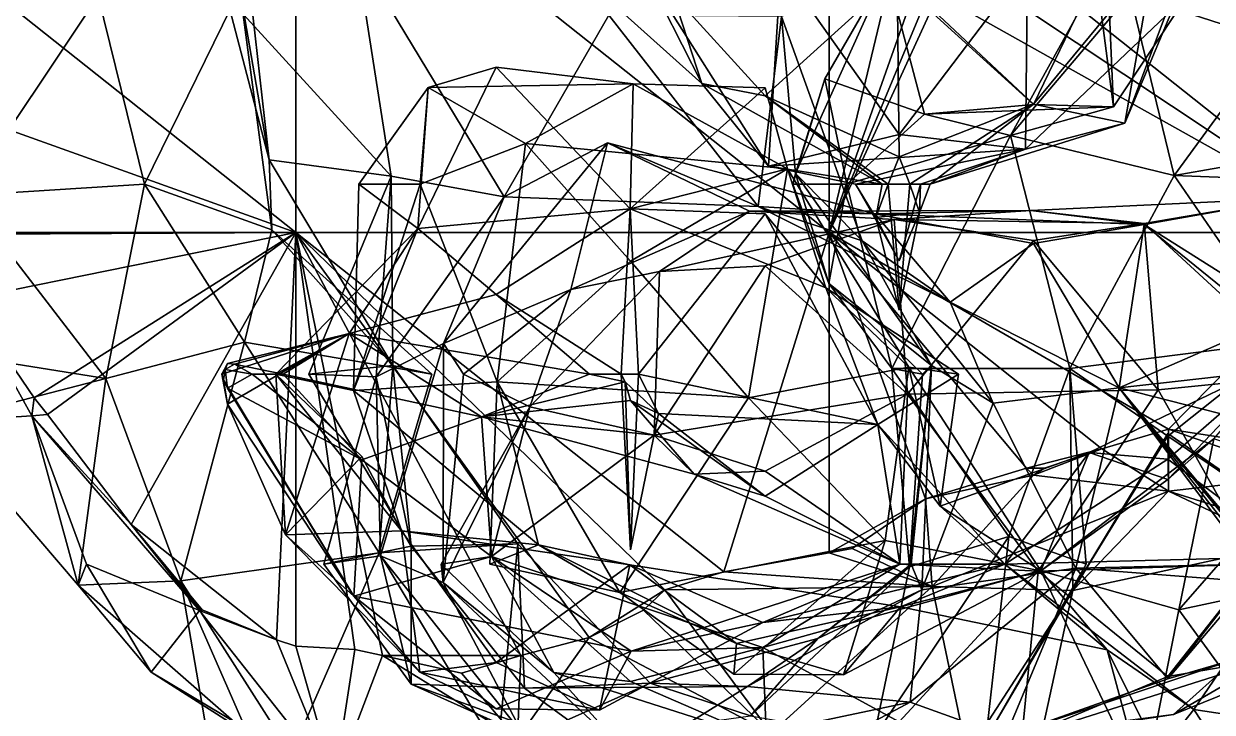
# Model space of a CAD drawing. Extents: x 290083 to 295691, y 4553739 to 4561622.
# Drawn here: x 293794.5 to 293905.9, y 4558590.1 to 4558654.7 of the extents above; entities that cross this region are included whole.
import ezdxf

# ---------------------------------------------------------------- set-up
doc = ezdxf.new("R2010")
doc.units = 0
doc.layers.add('Au_ppm_Pref_-_0_3', color=7, linetype='CONTINUOUS')

msp = doc.modelspace()

# ---------------------------------------------------------------- linework, layer by layer
at = {"layer": 'Au_ppm_Pref_-_0_3'}
for points in [[(293820, 4558635.12, 1945.14), (293778.77, 4558667.84, 1941.32), (293820, 4558674.8, 1933.78)], [(293820, 4558674.8, 1933.78), (293870, 4558674.8, 1938.18), (293870, 4558635.12, 1948.73)], [(293870, 4558635.12, 1948.73), (293820, 4558635.12, 1945.14), (293820, 4558674.8, 1933.78)], [(293920, 4558635.12, 1951.56), (293879.77, 4558661.88, 1942.17), (293870, 4558674.8, 1938.18)], [(293875.67, 4558658.7, 1942.78), (293870, 4558635.12, 1948.73), (293870, 4558674.8, 1938.18)], [(293905.41, 4558666.8, 1943.56), (293920, 4558635.12, 1951.56), (293870, 4558674.8, 1938.18)], [(293900.41, 4558674.6, 1936.34), (293898.22, 4558657.47, 1934.89), (293911.61, 4558653.1, 1938.98)], [(293900.41, 4558674.6, 1936.34), (293911.61, 4558653.1, 1938.98), (293908.17, 4558666.5, 1942.16)], [(293778.77, 4558667.84, 1941.32), (293820, 4558635.12, 1945.14), (293780.42, 4558649.28, 1942.17)], [(293911.27, 4558663.32, 1944.89), (293920, 4558635.12, 1951.56), (293905.41, 4558666.8, 1943.56)], [(293801.46, 4558657.3, 1930.9), (293780.91, 4558661.34, 1929.07), (293788.96, 4558638.57, 1929.8)], [(293828.92, 4558640.39, 1913.01), (293825.66, 4558661.4, 1907.58), (293813.47, 4558657.37, 1912.45)], [(293828.92, 4558640.39, 1913.01), (293839.53, 4558638.45, 1906.4), (293825.66, 4558661.4, 1907.58)], [(293849.33, 4558655.5, 1908.15), (293825.66, 4558661.4, 1907.58), (293839.53, 4558638.45, 1906.4)], [(293875.4, 4558659.61, 1919.24), (293889.18, 4558647.12, 1920.89), (293896.06, 4558661.33, 1919.81)], [(293920, 4558635.12, 1951.56), (293880.22, 4558657.43, 1943.38), (293879.77, 4558661.88, 1942.17)], [(293896.66, 4558646.89, 1924.34), (293896.06, 4558661.33, 1919.81), (293889.18, 4558647.12, 1920.89)], [(293895.11, 4558658.88, 1929.37), (293906.45, 4558661.66, 1924.34), (293896.66, 4558646.89, 1924.34)], [(293896.66, 4558646.89, 1924.34), (293906.45, 4558661.66, 1924.34), (293896.06, 4558661.33, 1919.81)], [(293888.61, 4558660.19, 1865.42), (293865.46, 4558659.99, 1866.48), (293876.58, 4558644.31, 1866.5)], [(293889.18, 4558647.15, 1880.27), (293876.38, 4558659.15, 1881.05), (293900.43, 4558660.78, 1881.02)], [(293888.61, 4558660.19, 1865.42), (293876.58, 4558644.31, 1866.5), (293888.42, 4558642.92, 1871.61)], [(293888.42, 4558642.92, 1871.61), (293902.21, 4558656.01, 1870.91), (293888.61, 4558660.19, 1865.42)], [(293889.18, 4558647.15, 1880.27), (293900.43, 4558660.78, 1881.02), (293897.75, 4558645.36, 1876.83)], [(293902.28, 4558657.47, 1876.83), (293897.75, 4558645.36, 1876.83), (293900.43, 4558660.78, 1881.02)], [(293848.76, 4558657.47, 1876.83), (293858.06, 4558649.09, 1876.83), (293852.52, 4558659.98, 1871.85)], [(293852.52, 4558659.98, 1871.85), (293864.31, 4558641.34, 1871.3), (293865.46, 4558659.99, 1866.48)], [(293852.52, 4558659.98, 1871.85), (293858.06, 4558649.09, 1876.83), (293864.31, 4558641.34, 1871.3)], [(293863.99, 4558647.91, 1880.01), (293855.35, 4558657.47, 1880.9), (293876.38, 4558659.15, 1881.05)], [(293863.99, 4558647.91, 1880.01), (293876.38, 4558659.15, 1881.05), (293876.58, 4558642.19, 1877.67)], [(293864.31, 4558641.34, 1871.3), (293876.58, 4558644.31, 1866.5), (293865.46, 4558659.99, 1866.48)], [(293875.4, 4558659.61, 1919.24), (293865.53, 4558655.38, 1911.8), (293866.84, 4558640.65, 1918.35)], [(293875.4, 4558659.61, 1919.24), (293866.84, 4558640.65, 1918.35), (293869.6, 4558649.53, 1924.34)], [(293875.4, 4558659.61, 1919.24), (293869.6, 4558649.53, 1924.34), (293878.94, 4558646.2, 1925.42)], [(293875.4, 4558659.61, 1919.24), (293878.94, 4558646.2, 1925.42), (293889.18, 4558647.12, 1920.89)], [(293889.18, 4558647.15, 1880.27), (293876.58, 4558642.19, 1877.67), (293876.38, 4558659.15, 1881.05)], [(293805.81, 4558639.65, 1926.62), (293814.74, 4558657.91, 1924.2), (293801.46, 4558657.3, 1930.9)], [(293805.81, 4558639.65, 1926.62), (293817.74, 4558635.36, 1924.34), (293814.74, 4558657.91, 1924.2)], [(293817.74, 4558635.36, 1924.34), (293817.48, 4558641.92, 1919.08), (293814.74, 4558657.91, 1924.2)], [(293814.74, 4558657.91, 1924.2), (293817.48, 4558641.92, 1919.08), (293815.75, 4558657.47, 1918.4)], [(293877.89, 4558657.44, 1943.24), (293870, 4558635.12, 1948.73), (293875.67, 4558658.7, 1942.78)], [(293887.02, 4558644.21, 1930.98), (293898.22, 4558657.47, 1934.89), (293895.11, 4558658.88, 1929.37)], [(293887.02, 4558644.21, 1930.98), (293895.11, 4558658.88, 1929.37), (293896.66, 4558646.89, 1924.34)], [(293805.81, 4558639.65, 1926.62), (293801.46, 4558657.3, 1930.9), (293788.96, 4558638.57, 1929.8)], [(293815.75, 4558657.47, 1918.4), (293817.48, 4558641.92, 1919.08), (293813.47, 4558657.37, 1912.45)], [(293828.92, 4558640.39, 1913.01), (293813.47, 4558657.37, 1912.45), (293817.48, 4558641.92, 1919.08)], [(293848.76, 4558657.47, 1876.83), (293855.35, 4558657.47, 1880.9), (293858.06, 4558649.09, 1876.83)], [(293863.99, 4558647.91, 1880.01), (293858.06, 4558649.09, 1876.83), (293855.35, 4558657.47, 1880.9)], [(293879.11, 4558656.98, 1943.43), (293870, 4558635.12, 1948.73), (293877.89, 4558657.44, 1943.24)], [(293880.22, 4558657.43, 1943.38), (293870, 4558635.12, 1948.73), (293879.11, 4558656.98, 1943.43)], [(293920, 4558635.12, 1951.56), (293870, 4558635.12, 1948.73), (293880.22, 4558657.43, 1943.38)], [(293887.02, 4558644.21, 1930.98), (293902.35, 4558640.44, 1934.55), (293898.22, 4558657.47, 1934.89)], [(293902.28, 4558657.47, 1876.83), (293902.21, 4558656.01, 1870.91), (293897.75, 4558645.36, 1876.83)], [(293898.22, 4558657.47, 1934.89), (293902.35, 4558640.44, 1934.55), (293911.61, 4558653.1, 1938.98)], [(293888.42, 4558642.92, 1871.61), (293897.75, 4558645.36, 1876.83), (293902.21, 4558656.01, 1870.91)], [(293849.33, 4558655.5, 1908.15), (293839.53, 4558638.45, 1906.4), (293863.34, 4558637.54, 1906.4)], [(293863.34, 4558637.54, 1906.4), (293865.53, 4558655.38, 1911.8), (293849.33, 4558655.5, 1908.15)], [(293873.11, 4558634.32, 1911.5), (293865.53, 4558655.38, 1911.8), (293863.34, 4558637.54, 1906.4)], [(293866.84, 4558640.65, 1918.35), (293865.53, 4558655.38, 1911.8), (293873.11, 4558634.32, 1911.5)], [(293923.78, 4558644.19, 1936.22), (293911.61, 4558653.1, 1938.98), (293902.35, 4558640.44, 1934.55)], [(293831.42, 4558635.49, 1863.87), (293838.79, 4558650.61, 1862.66), (293851.35, 4558637.33, 1864.28)], [(293831.42, 4558635.49, 1863.87), (293832.39, 4558648.7, 1859.01), (293838.79, 4558650.61, 1862.66)], [(293832.39, 4558648.7, 1859.01), (293851.64, 4558649.06, 1859.01), (293838.79, 4558650.61, 1862.66)], [(293851.64, 4558649.06, 1859.01), (293851.35, 4558637.33, 1864.28), (293838.79, 4558650.61, 1862.66)], [(293785.21, 4558635.12, 1943.03), (293780.42, 4558649.28, 1942.17), (293820, 4558635.12, 1945.14)], [(293851.64, 4558649.06, 1859.01), (293832.39, 4558648.7, 1859.01), (293841.54, 4558643.44, 1856.45)], [(293841.54, 4558643.44, 1856.45), (293866.09, 4558641.08, 1858.56), (293851.64, 4558649.06, 1859.01)], [(293851.64, 4558649.06, 1859.01), (293863.99, 4558648.66, 1862.01), (293851.35, 4558637.33, 1864.28)], [(293851.64, 4558649.06, 1859.01), (293866.09, 4558641.08, 1858.56), (293863.99, 4558648.66, 1862.01)], [(293863.99, 4558647.91, 1880.01), (293874.97, 4558639.65, 1876.83), (293858.06, 4558649.09, 1876.83)], [(293864.31, 4558641.34, 1871.3), (293858.06, 4558649.09, 1876.83), (293874.97, 4558639.65, 1876.83)], [(293871.65, 4558639.65, 1929.2), (293869.6, 4558649.53, 1924.34), (293866.61, 4558639.65, 1924.34)], [(293869.6, 4558649.53, 1924.34), (293866.84, 4558640.65, 1918.35), (293866.61, 4558639.65, 1924.34)], [(293878.94, 4558646.2, 1925.42), (293869.6, 4558649.53, 1924.34), (293871.65, 4558639.65, 1929.2)], [(293831.42, 4558635.49, 1863.87), (293825.9, 4558639.65, 1859.01), (293832.39, 4558648.7, 1859.01)], [(293825.9, 4558639.65, 1859.01), (293831.64, 4558639.65, 1855.64), (293832.39, 4558648.7, 1859.01)], [(293831.64, 4558639.65, 1855.64), (293841.54, 4558643.44, 1856.45), (293832.39, 4558648.7, 1859.01)], [(293866.09, 4558641.08, 1858.56), (293851.35, 4558637.33, 1864.28), (293863.99, 4558648.66, 1862.01)], [(293863.99, 4558647.91, 1880.01), (293876.58, 4558642.19, 1877.67), (293875.55, 4558639.65, 1877.31)], [(293863.99, 4558647.91, 1880.01), (293875.55, 4558639.65, 1877.31), (293874.97, 4558639.65, 1876.83)], [(293889.18, 4558647.15, 1880.27), (293877.56, 4558639.65, 1877.29), (293876.58, 4558642.19, 1877.67)], [(293889.18, 4558647.15, 1880.27), (293879.48, 4558639.65, 1876.83), (293877.56, 4558639.65, 1877.29)], [(293878.94, 4558646.2, 1925.42), (293896.66, 4558646.89, 1924.34), (293889.18, 4558647.12, 1920.89)], [(293887.02, 4558644.21, 1930.98), (293896.66, 4558646.89, 1924.34), (293878.94, 4558646.2, 1925.42)], [(293889.18, 4558647.15, 1880.27), (293897.75, 4558645.36, 1876.83), (293879.48, 4558639.65, 1876.83)], [(293887.02, 4558644.21, 1930.98), (293878.94, 4558646.2, 1925.42), (293871.65, 4558639.65, 1929.2)], [(293888.42, 4558642.92, 1871.61), (293879.48, 4558639.65, 1876.83), (293897.75, 4558645.36, 1876.83)], [(293831.64, 4558639.65, 1855.64), (293838.88, 4558621.09, 1852.99), (293841.54, 4558643.44, 1856.45)], [(293839.53, 4558638.45, 1906.4), (293833.84, 4558624.68, 1899.42), (293849.23, 4558643.5, 1900.4)], [(293833.84, 4558624.68, 1899.42), (293845.78, 4558629.76, 1894.64), (293849.23, 4558643.5, 1900.4)], [(293838.88, 4558621.09, 1852.99), (293851.39, 4558632.42, 1855.48), (293841.54, 4558643.44, 1856.45)], [(293849.23, 4558643.5, 1900.4), (293863.34, 4558637.54, 1906.4), (293839.53, 4558638.45, 1906.4)], [(293866.09, 4558641.08, 1858.56), (293841.54, 4558643.44, 1856.45), (293851.39, 4558632.42, 1855.48)], [(293862.54, 4558637.12, 1894.98), (293849.23, 4558643.5, 1900.4), (293845.78, 4558629.76, 1894.64)], [(293862.54, 4558637.12, 1894.98), (293874.3, 4558636.86, 1900.92), (293849.23, 4558643.5, 1900.4)], [(293849.23, 4558643.5, 1900.4), (293874.3, 4558636.86, 1900.92), (293863.34, 4558637.54, 1906.4)], [(293864.31, 4558641.34, 1871.3), (293888.42, 4558642.92, 1871.61), (293876.58, 4558644.31, 1866.5)], [(293887.02, 4558644.21, 1930.98), (293871.65, 4558639.65, 1929.2), (293875.87, 4558622.35, 1930.49)], [(293892.58, 4558622.34, 1934.45), (293887.02, 4558644.21, 1930.98), (293875.87, 4558622.35, 1930.49)], [(293892.58, 4558622.34, 1934.45), (293902.35, 4558640.44, 1934.55), (293887.02, 4558644.21, 1930.98)], [(293923.78, 4558644.19, 1936.22), (293902.35, 4558640.44, 1934.55), (293923.78, 4558639.65, 1934.71)], [(293888.42, 4558642.92, 1871.61), (293864.31, 4558641.34, 1871.3), (293872.48, 4558639.65, 1874.89)], [(293888.42, 4558642.92, 1871.61), (293872.48, 4558639.65, 1874.89), (293878.58, 4558639.65, 1875.88)], [(293888.42, 4558642.92, 1871.61), (293878.58, 4558639.65, 1875.88), (293879.48, 4558639.65, 1876.83)], [(293828.92, 4558640.39, 1913.01), (293817.48, 4558641.92, 1919.08), (293829.1, 4558622.62, 1918.79)], [(293817.74, 4558635.36, 1924.34), (293829.1, 4558622.62, 1918.79), (293817.48, 4558641.92, 1919.08)], [(293864.31, 4558641.34, 1871.3), (293874.97, 4558639.65, 1876.83), (293872.48, 4558639.65, 1874.89)], [(293877.56, 4558639.65, 1877.29), (293875.55, 4558639.65, 1877.31), (293876.58, 4558642.19, 1877.67)], [(293828.92, 4558640.39, 1913.01), (293829.1, 4558622.62, 1918.79), (293821.21, 4558621.83, 1912.46)], [(293828.92, 4558640.39, 1913.01), (293821.21, 4558621.83, 1912.46), (293827.52, 4558621.57, 1906.46)], [(293828.92, 4558640.39, 1913.01), (293827.52, 4558621.57, 1906.46), (293839.53, 4558638.45, 1906.4)], [(293851.35, 4558637.33, 1864.28), (293866.09, 4558641.08, 1858.56), (293869.7, 4558629.92, 1864.95)], [(293862.44, 4558619.61, 1853.97), (293866.09, 4558641.08, 1858.56), (293851.39, 4558632.42, 1855.48)], [(293866.09, 4558641.08, 1858.56), (293862.44, 4558619.61, 1853.97), (293877.49, 4558622.46, 1858.9)], [(293866.09, 4558641.08, 1858.56), (293877.49, 4558622.46, 1858.9), (293869.7, 4558629.92, 1864.95)], [(293869.98, 4558630.31, 1924.34), (293866.61, 4558639.65, 1924.34), (293866.84, 4558640.65, 1918.35)], [(293869.98, 4558630.31, 1924.34), (293866.84, 4558640.65, 1918.35), (293879.59, 4558622.63, 1918.29)], [(293866.84, 4558640.65, 1918.35), (293873.11, 4558634.32, 1911.5), (293879.59, 4558622.63, 1918.29)], [(293913.03, 4558624.93, 1937.13), (293902.35, 4558640.44, 1934.55), (293892.58, 4558622.34, 1934.45)], [(293913.03, 4558624.93, 1937.13), (293923.78, 4558639.65, 1934.71), (293902.35, 4558640.44, 1934.55)], [(293805.81, 4558639.65, 1926.62), (293788.96, 4558638.57, 1929.8), (293802.18, 4558621.42, 1930.89)], [(293805.81, 4558639.65, 1926.62), (293802.18, 4558621.42, 1930.89), (293815.17, 4558624.81, 1926.08)], [(293805.81, 4558639.65, 1926.62), (293815.17, 4558624.81, 1926.08), (293817.74, 4558635.36, 1924.34)], [(293831.42, 4558635.49, 1863.87), (293825.39, 4558620.27, 1858.86), (293825.9, 4558639.65, 1859.01)], [(293825.39, 4558620.27, 1858.86), (293838.88, 4558621.09, 1852.99), (293831.64, 4558639.65, 1855.64)], [(293825.9, 4558639.65, 1859.01), (293825.39, 4558620.27, 1858.86), (293831.64, 4558639.65, 1855.64)], [(293869.98, 4558630.31, 1924.34), (293871.65, 4558639.65, 1929.2), (293866.61, 4558639.65, 1924.34)], [(293871.65, 4558639.65, 1929.2), (293869.98, 4558630.31, 1924.34), (293875.87, 4558622.35, 1930.49)], [(293874.37, 4558636.51, 1876.83), (293876.58, 4558632.45, 1874.43), (293872.48, 4558639.65, 1874.89)], [(293874.37, 4558636.51, 1876.83), (293872.48, 4558639.65, 1874.89), (293874.97, 4558639.65, 1876.83)], [(293872.48, 4558639.65, 1874.89), (293876.58, 4558632.45, 1874.43), (293878.58, 4558639.65, 1875.88)], [(293876.58, 4558627.82, 1880.77), (293874.37, 4558636.51, 1876.83), (293875.55, 4558639.65, 1877.31)], [(293875.55, 4558639.65, 1877.31), (293874.37, 4558636.51, 1876.83), (293874.97, 4558639.65, 1876.83)], [(293876.58, 4558627.82, 1880.77), (293875.55, 4558639.65, 1877.31), (293877.56, 4558639.65, 1877.29)], [(293878.47, 4558636.99, 1876.83), (293876.58, 4558627.82, 1880.77), (293877.56, 4558639.65, 1877.29)], [(293878.47, 4558636.99, 1876.83), (293878.58, 4558639.65, 1875.88), (293876.58, 4558632.45, 1874.43)], [(293878.47, 4558636.99, 1876.83), (293877.56, 4558639.65, 1877.29), (293879.48, 4558639.65, 1876.83)], [(293878.47, 4558636.99, 1876.83), (293879.48, 4558639.65, 1876.83), (293878.58, 4558639.65, 1875.88)], [(293802.18, 4558621.42, 1930.89), (293788.96, 4558638.57, 1929.8), (293778.28, 4558625.23, 1932.59)], [(293839.53, 4558638.45, 1906.4), (293827.52, 4558621.57, 1906.46), (293833.84, 4558624.68, 1899.42)], [(293899.56, 4558635.86, 1900.37), (293888.91, 4558637.16, 1894.59), (293913.46, 4558638.34, 1894.64)], [(293913.46, 4558638.34, 1894.64), (293888.91, 4558637.16, 1894.59), (293899.55, 4558635.96, 1888.88)], [(293913.46, 4558638.34, 1894.64), (293899.55, 4558635.96, 1888.88), (293914.97, 4558621.75, 1888.38)], [(293899.56, 4558635.86, 1900.37), (293913.46, 4558638.34, 1894.64), (293914.38, 4558626.52, 1899.02)], [(293831.42, 4558635.49, 1863.87), (293851.35, 4558637.33, 1864.28), (293838.79, 4558629.28, 1867.43)], [(293851.35, 4558637.33, 1864.28), (293850.51, 4558621.83, 1870.48), (293838.79, 4558629.28, 1867.43)], [(293862.54, 4558637.12, 1894.98), (293845.78, 4558629.76, 1894.64), (293854.09, 4558631.45, 1890.16)], [(293852.11, 4558621.83, 1870.55), (293850.51, 4558621.83, 1870.48), (293851.35, 4558637.33, 1864.28)], [(293863.99, 4558636.87, 1869.96), (293852.11, 4558621.83, 1870.55), (293851.35, 4558637.33, 1864.28)], [(293863.99, 4558636.87, 1869.96), (293851.35, 4558637.33, 1864.28), (293869.7, 4558629.92, 1864.95)], [(293863.99, 4558636.87, 1869.96), (293874.58, 4558617.1, 1869.8), (293852.11, 4558621.83, 1870.55)], [(293862.54, 4558637.12, 1894.98), (293854.09, 4558631.45, 1890.16), (293876.11, 4558636.31, 1888.89)], [(293862.54, 4558637.12, 1894.98), (293888.91, 4558637.16, 1894.59), (293874.3, 4558636.86, 1900.92)], [(293862.54, 4558637.12, 1894.98), (293876.11, 4558636.31, 1888.89), (293888.91, 4558637.16, 1894.59)], [(293873.11, 4558634.32, 1911.5), (293863.34, 4558637.54, 1906.4), (293881.35, 4558628.57, 1906.52)], [(293863.34, 4558637.54, 1906.4), (293874.3, 4558636.86, 1900.92), (293881.35, 4558628.57, 1906.52)], [(293863.99, 4558636.87, 1869.96), (293869.7, 4558629.92, 1864.95), (293874.58, 4558617.1, 1869.8)], [(293899.56, 4558635.86, 1900.37), (293874.3, 4558636.86, 1900.92), (293888.91, 4558637.16, 1894.59)], [(293889.18, 4558634.06, 1904.66), (293881.35, 4558628.57, 1906.52), (293874.3, 4558636.86, 1900.92)], [(293889.18, 4558634.06, 1904.66), (293874.3, 4558636.86, 1900.92), (293899.56, 4558635.86, 1900.37)], [(293878.47, 4558636.99, 1876.83), (293874.37, 4558636.51, 1876.83), (293876.58, 4558627.82, 1880.77)], [(293878.47, 4558636.99, 1876.83), (293876.58, 4558632.45, 1874.43), (293874.37, 4558636.51, 1876.83)], [(293888.91, 4558637.16, 1894.59), (293876.11, 4558636.31, 1888.89), (293899.55, 4558635.96, 1888.88)], [(293876.11, 4558636.31, 1888.89), (293854.09, 4558631.45, 1890.16), (293863.99, 4558631.98, 1885.32)], [(293877.34, 4558619.94, 1882.84), (293876.11, 4558636.31, 1888.89), (293863.99, 4558631.98, 1885.32)], [(293899.55, 4558635.96, 1888.88), (293876.11, 4558636.31, 1888.89), (293889.18, 4558634.37, 1884.53)], [(293876.11, 4558636.31, 1888.89), (293877.34, 4558619.94, 1882.84), (293889.18, 4558634.37, 1884.53)], [(293900.85, 4558620.34, 1883.7), (293899.55, 4558635.96, 1888.88), (293889.18, 4558634.37, 1884.53)], [(293897.2, 4558620.55, 1905.73), (293889.18, 4558634.06, 1904.66), (293899.56, 4558635.86, 1900.37)], [(293897.2, 4558620.55, 1905.73), (293899.56, 4558635.86, 1900.37), (293911.03, 4558626.58, 1900.58)], [(293900.85, 4558620.34, 1883.7), (293914.97, 4558621.75, 1888.38), (293899.55, 4558635.96, 1888.88)], [(293899.56, 4558635.86, 1900.37), (293914.38, 4558626.52, 1899.02), (293911.03, 4558626.58, 1900.58)], [(293820, 4558635.12, 1945.14), (293785.38, 4558634.92, 1943.04), (293785.21, 4558635.12, 1943.03)], [(293785.38, 4558634.92, 1943.04), (293820, 4558635.12, 1945.14), (293789.14, 4558628.84, 1943.3)], [(293789.14, 4558628.84, 1943.3), (293820, 4558635.12, 1945.14), (293795.45, 4558619.6, 1943.73)], [(293820, 4558635.12, 1945.14), (293796.71, 4558618.04, 1943.81), (293795.45, 4558619.6, 1943.73)], [(293820, 4558635.12, 1945.14), (293804.53, 4558607.71, 1944.34), (293796.71, 4558618.04, 1943.81)], [(293804.53, 4558607.71, 1944.34), (293820, 4558635.12, 1945.14), (293818.17, 4558596.89, 1945.21)], [(293817.74, 4558635.36, 1924.34), (293815.17, 4558624.81, 1926.08), (293832.75, 4558621.83, 1924.34)], [(293829.1, 4558622.62, 1918.79), (293817.74, 4558635.36, 1924.34), (293832.75, 4558621.83, 1924.34)], [(293831.42, 4558635.49, 1863.87), (293825, 4558625.64, 1870.81), (293818.1, 4558621.83, 1864.82)], [(293825.39, 4558620.27, 1858.86), (293831.42, 4558635.49, 1863.87), (293818.1, 4558621.83, 1864.82)], [(293820, 4558596.3, 1945.33), (293818.17, 4558596.89, 1945.21), (293820, 4558635.12, 1945.14)], [(293847.51, 4558597.13, 1948.42), (293841.09, 4558595.43, 1947.71), (293820, 4558635.12, 1945.14)], [(293820, 4558635.12, 1945.14), (293825.51, 4558595.98, 1945.95), (293820, 4558596.3, 1945.33)], [(293820, 4558635.12, 1945.14), (293828.13, 4558595.43, 1946.25), (293825.51, 4558595.98, 1945.95)], [(293828.13, 4558595.43, 1946.25), (293820, 4558635.12, 1945.14), (293841.09, 4558595.43, 1947.71)], [(293854.59, 4558601.6, 1949.19), (293847.51, 4558597.13, 1948.42), (293820, 4558635.12, 1945.14)], [(293860.12, 4558603.27, 1949.81), (293854.59, 4558601.6, 1949.19), (293820, 4558635.12, 1945.14)], [(293860.12, 4558603.27, 1949.81), (293820, 4558635.12, 1945.14), (293870, 4558635.12, 1948.73)], [(293838.79, 4558629.28, 1867.43), (293825, 4558625.64, 1870.81), (293831.42, 4558635.49, 1863.87)], [(293870, 4558605.06, 1950.42), (293860.12, 4558603.27, 1949.81), (293870, 4558635.12, 1948.73)], [(293888.52, 4558612.99, 1951.4), (293879.03, 4558610.12, 1950.83), (293870, 4558635.12, 1948.73)], [(293895.58, 4558614.82, 1951.85), (293888.52, 4558612.99, 1951.4), (293870, 4558635.12, 1948.73)], [(293879.03, 4558610.12, 1950.83), (293870, 4558605.06, 1950.42), (293870, 4558635.12, 1948.73)], [(293870, 4558635.12, 1948.73), (293901.82, 4558616.67, 1952.05), (293895.58, 4558614.82, 1951.85)], [(293920, 4558635.12, 1951.56), (293901.82, 4558616.67, 1952.05), (293870, 4558635.12, 1948.73)], [(293920, 4558635.12, 1951.56), (293909.51, 4558615.47, 1952.58), (293901.82, 4558616.67, 1952.05)], [(293885.4, 4558619.11, 1910.88), (293879.59, 4558622.63, 1918.29), (293873.11, 4558634.32, 1911.5)], [(293873.11, 4558634.32, 1911.5), (293881.35, 4558628.57, 1906.52), (293885.4, 4558619.11, 1910.88)], [(293900.85, 4558620.34, 1883.7), (293889.18, 4558634.37, 1884.53), (293877.34, 4558619.94, 1882.84)], [(293897.2, 4558620.55, 1905.73), (293881.35, 4558628.57, 1906.52), (293889.18, 4558634.06, 1904.66)], [(293851.39, 4558632.42, 1855.48), (293838.88, 4558621.09, 1852.99), (293862.44, 4558619.61, 1853.97)], [(293854.09, 4558631.45, 1890.16), (293841.93, 4558618.75, 1889.67), (293853.6, 4558616.09, 1882.81)], [(293845.78, 4558629.76, 1894.64), (293841.93, 4558618.75, 1889.67), (293854.09, 4558631.45, 1890.16)], [(293877.34, 4558619.94, 1882.84), (293863.99, 4558631.98, 1885.32), (293853.6, 4558616.09, 1882.81)], [(293854.09, 4558631.45, 1890.16), (293853.6, 4558616.09, 1882.81), (293863.99, 4558631.98, 1885.32)], [(293869.98, 4558630.31, 1924.34), (293878.75, 4558621.83, 1924.34), (293875.87, 4558622.35, 1930.49)], [(293878.75, 4558621.83, 1924.34), (293869.98, 4558630.31, 1924.34), (293879.59, 4558622.63, 1918.29)], [(293847.54, 4558621.83, 1870.89), (293825, 4558625.64, 1870.81), (293838.79, 4558629.28, 1867.43)], [(293845.78, 4558629.76, 1894.64), (293833.84, 4558624.68, 1899.42), (293835.72, 4558621.83, 1894.64)], [(293845.78, 4558629.76, 1894.64), (293835.72, 4558621.83, 1894.64), (293841.93, 4558618.75, 1889.67)], [(293847.54, 4558621.83, 1870.89), (293838.79, 4558629.28, 1867.43), (293850.51, 4558621.83, 1870.48)], [(293869.7, 4558629.92, 1864.95), (293882.14, 4558621.83, 1864.95), (293874.58, 4558617.1, 1869.8)], [(293869.7, 4558629.92, 1864.95), (293877.49, 4558622.46, 1858.9), (293882.14, 4558621.83, 1864.95)], [(293789.14, 4558628.84, 1943.3), (293795.22, 4558617.9, 1943.25), (293786.43, 4558617.35, 1936.37)], [(293795.22, 4558617.9, 1943.25), (293789.14, 4558628.84, 1943.3), (293795.45, 4558619.6, 1943.73)], [(293897.2, 4558620.55, 1905.73), (293885.4, 4558619.11, 1910.88), (293881.35, 4558628.57, 1906.52)], [(293825, 4558625.64, 1870.81), (293813.05, 4558621.83, 1876.57), (293813.59, 4558619.01, 1875.89)], [(293813.05, 4558621.83, 1876.57), (293825, 4558625.64, 1870.81), (293813.59, 4558622.81, 1876.5)], [(293825, 4558625.64, 1870.81), (293813.59, 4558619.01, 1875.89), (293819.03, 4558606.75, 1871.87)], [(293813.59, 4558622.81, 1876.5), (293825, 4558625.64, 1870.81), (293814.24, 4558622.76, 1876.83)], [(293825, 4558625.64, 1870.81), (293818.81, 4558621.83, 1876.83), (293814.24, 4558622.76, 1876.83)], [(293825, 4558625.64, 1870.81), (293819.03, 4558606.75, 1871.87), (293818.1, 4558621.83, 1864.82)], [(293825, 4558625.64, 1870.81), (293837.4, 4558617.83, 1876.07), (293818.81, 4558621.83, 1876.83)], [(293825, 4558625.64, 1870.81), (293847.54, 4558621.83, 1870.89), (293837.4, 4558617.83, 1876.07)], [(293897.2, 4558620.55, 1905.73), (293911.03, 4558626.58, 1900.58), (293908.54, 4558621.83, 1903.34)], [(293778.28, 4558625.23, 1932.59), (293786.43, 4558617.35, 1936.37), (293802.18, 4558621.42, 1930.89)], [(293802.18, 4558621.42, 1930.89), (293809.2, 4558602.42, 1928.75), (293815.17, 4558624.81, 1926.08)], [(293815.17, 4558624.81, 1926.08), (293809.2, 4558602.42, 1928.75), (293827.81, 4558605.05, 1924.97)], [(293832.75, 4558621.83, 1924.34), (293815.17, 4558624.81, 1926.08), (293827.81, 4558605.05, 1924.97)], [(293827.52, 4558621.57, 1906.46), (293827.93, 4558604.79, 1900.44), (293833.84, 4558624.68, 1899.42)], [(293833.82, 4558602.28, 1893.94), (293833.84, 4558624.68, 1899.42), (293827.93, 4558604.79, 1900.44)], [(293833.84, 4558624.68, 1899.42), (293833.82, 4558602.28, 1893.94), (293835.72, 4558621.83, 1894.64)], [(293913.03, 4558624.93, 1937.13), (293892.58, 4558622.34, 1934.45), (293901.78, 4558616, 1940.21)], [(293913.03, 4558624.93, 1937.13), (293901.78, 4558616, 1940.21), (293915.84, 4558606.45, 1942.63)], [(293813.05, 4558621.83, 1876.57), (293813.59, 4558622.81, 1876.5), (293813.37, 4558622.26, 1876.99)], [(293813.05, 4558621.83, 1876.57), (293813.37, 4558622.26, 1876.99), (293813.21, 4558621.3, 1876.83)], [(293813.21, 4558621.3, 1876.83), (293813.37, 4558622.26, 1876.99), (293813.59, 4558620.5, 1877.27)], [(293813.59, 4558622.81, 1876.5), (293814.24, 4558622.76, 1876.83), (293813.37, 4558622.26, 1876.99)], [(293814.24, 4558622.76, 1876.83), (293815.9, 4558621.83, 1877.92), (293813.37, 4558622.26, 1876.99)], [(293813.59, 4558620.5, 1877.27), (293813.37, 4558622.26, 1876.99), (293815.9, 4558621.83, 1877.92)], [(293814.24, 4558622.76, 1876.83), (293818.81, 4558621.83, 1876.83), (293815.9, 4558621.83, 1877.92)], [(293829.1, 4558622.62, 1918.79), (293830.82, 4558605.67, 1912.08), (293821.21, 4558621.83, 1912.46)], [(293832.75, 4558621.83, 1924.34), (293827.81, 4558605.05, 1924.97), (293829.1, 4558622.62, 1918.79)], [(293829.1, 4558622.62, 1918.79), (293827.81, 4558605.05, 1924.97), (293840.82, 4558605.91, 1918.47)], [(293829.1, 4558622.62, 1918.79), (293840.82, 4558605.91, 1918.47), (293830.82, 4558605.67, 1912.08)], [(293877.49, 4558622.46, 1858.9), (293862.44, 4558619.61, 1853.97), (293875.26, 4558606.21, 1854.81)], [(293875.26, 4558606.21, 1854.81), (293889.86, 4558603.37, 1858.7), (293877.49, 4558622.46, 1858.9)], [(293875.87, 4558622.35, 1930.49), (293878.75, 4558621.83, 1924.34), (293877.53, 4558603.74, 1924.66)], [(293875.87, 4558622.35, 1930.49), (293886.85, 4558606.6, 1931.48), (293892.58, 4558622.34, 1934.45)], [(293875.87, 4558622.35, 1930.49), (293877.53, 4558603.74, 1924.66), (293886.85, 4558606.6, 1931.48)], [(293889.86, 4558603.37, 1858.7), (293880.43, 4558609.45, 1864.95), (293877.49, 4558622.46, 1858.9)], [(293877.49, 4558622.46, 1858.9), (293880.43, 4558609.45, 1864.95), (293882.14, 4558621.83, 1864.95)], [(293878.75, 4558621.83, 1924.34), (293879.59, 4558622.63, 1918.29), (293877.53, 4558603.74, 1924.66)], [(293877.53, 4558603.74, 1924.66), (293879.59, 4558622.63, 1918.29), (293877.69, 4558604.01, 1918.4)], [(293879.59, 4558622.63, 1918.29), (293878.69, 4558601.6, 1912.7), (293877.69, 4558604.01, 1918.4)], [(293879.59, 4558622.63, 1918.29), (293885.4, 4558619.11, 1910.88), (293878.69, 4558601.6, 1912.7)], [(293894.11, 4558604.01, 1936.22), (293892.58, 4558622.34, 1934.45), (293886.85, 4558606.6, 1931.48)], [(293901.78, 4558616, 1940.21), (293892.58, 4558622.34, 1934.45), (293892.86, 4558601.54, 1942.05)], [(293892.58, 4558622.34, 1934.45), (293894.11, 4558604.01, 1936.22), (293892.86, 4558601.54, 1942.05)], [(293894.39, 4558614.46, 1864.95), (293912.56, 4558623.21, 1865.31), (293901.78, 4558613.84, 1868.22)], [(293901.78, 4558611.93, 1862.31), (293912.56, 4558623.21, 1865.31), (293894.39, 4558614.46, 1864.95)], [(293901.78, 4558613.84, 1868.22), (293912.56, 4558623.21, 1865.31), (293913.99, 4558604.7, 1869.87)], [(293912.56, 4558623.21, 1865.31), (293901.78, 4558611.93, 1862.31), (293906.08, 4558615.75, 1859.01)], [(293802.18, 4558621.42, 1930.89), (293786.43, 4558617.35, 1936.37), (293799.57, 4558602.04, 1935.71)], [(293802.18, 4558621.42, 1930.89), (293799.57, 4558602.04, 1935.71), (293809.2, 4558602.42, 1928.75)], [(293813.05, 4558621.83, 1876.57), (293813.21, 4558621.3, 1876.83), (293813.59, 4558619.01, 1875.89)], [(293813.21, 4558621.3, 1876.83), (293813.59, 4558620.5, 1877.27), (293825.44, 4558600.98, 1877.15)], [(293813.59, 4558619.01, 1875.89), (293813.21, 4558621.3, 1876.83), (293825.44, 4558600.98, 1877.15)], [(293813.59, 4558620.5, 1877.27), (293815.9, 4558621.83, 1877.92), (293826.19, 4558613.79, 1880.09)], [(293818.81, 4558621.83, 1876.83), (293826.19, 4558613.79, 1880.09), (293815.9, 4558621.83, 1877.92)], [(293819.03, 4558606.75, 1871.87), (293826.19, 4558614.09, 1868.31), (293818.1, 4558621.83, 1864.82)], [(293818.1, 4558621.83, 1864.82), (293826.19, 4558614.09, 1868.31), (293829.89, 4558607.13, 1865.65)], [(293818.1, 4558621.83, 1864.82), (293829.89, 4558607.13, 1865.65), (293825.39, 4558620.27, 1858.86)], [(293818.81, 4558621.83, 1876.83), (293837.4, 4558617.83, 1876.07), (293826.19, 4558613.79, 1880.09)], [(293821.21, 4558621.83, 1912.46), (293830.82, 4558605.67, 1912.08), (293827.52, 4558621.57, 1906.46)], [(293827.52, 4558621.57, 1906.46), (293830.82, 4558605.67, 1912.08), (293822.63, 4558604.01, 1906.52)], [(293827.52, 4558621.57, 1906.46), (293822.63, 4558604.01, 1906.52), (293827.93, 4558604.79, 1900.44)], [(293842.74, 4558605.8, 1858.78), (293838.88, 4558621.09, 1852.99), (293825.39, 4558620.27, 1858.86)], [(293841.93, 4558618.75, 1889.67), (293835.72, 4558621.83, 1894.64), (293833.82, 4558602.28, 1893.94)], [(293837.4, 4558617.83, 1876.07), (293847.54, 4558621.83, 1870.89), (293850.86, 4558621.09, 1870.89)], [(293837.4, 4558617.83, 1876.07), (293850.86, 4558621.09, 1870.89), (293851.39, 4558619.35, 1871.71)], [(293842.74, 4558605.8, 1858.78), (293838.19, 4558604.01, 1853.07), (293838.88, 4558621.09, 1852.99)], [(293850.39, 4558601.35, 1851.98), (293838.88, 4558621.09, 1852.99), (293838.19, 4558604.01, 1853.07)], [(293862.44, 4558619.61, 1853.97), (293838.88, 4558621.09, 1852.99), (293850.39, 4558601.35, 1851.98)], [(293847.54, 4558621.83, 1870.89), (293850.51, 4558621.83, 1870.48), (293850.86, 4558621.09, 1870.89)], [(293850.51, 4558621.83, 1870.48), (293851.39, 4558605.34, 1865.39), (293850.86, 4558621.09, 1870.89)], [(293850.51, 4558621.83, 1870.48), (293852.11, 4558621.83, 1870.55), (293851.39, 4558605.34, 1865.39)], [(293850.86, 4558621.09, 1870.89), (293854, 4558618.13, 1870.89), (293851.39, 4558619.35, 1871.71)], [(293850.86, 4558621.09, 1870.89), (293851.39, 4558605.34, 1865.39), (293854, 4558618.13, 1870.89)], [(293854, 4558618.13, 1870.89), (293851.39, 4558605.34, 1865.39), (293852.11, 4558621.83, 1870.55)], [(293854, 4558618.13, 1870.89), (293852.11, 4558621.83, 1870.55), (293874.58, 4558617.1, 1869.8)], [(293882.14, 4558621.83, 1864.95), (293880.43, 4558609.45, 1864.95), (293874.58, 4558617.1, 1869.8)], [(293897.2, 4558620.55, 1905.73), (293908.54, 4558621.83, 1903.34), (293914.38, 4558616.15, 1902.48)], [(293900.85, 4558620.34, 1883.7), (293910.09, 4558604.01, 1884.79), (293914.97, 4558621.75, 1888.38)], [(293813.59, 4558620.5, 1877.27), (293826.19, 4558613.79, 1880.09), (293825.44, 4558600.98, 1877.15)], [(293842.74, 4558605.8, 1858.78), (293825.39, 4558620.27, 1858.86), (293829.89, 4558607.13, 1865.65)], [(293889.6, 4558603.34, 1882.51), (293900.85, 4558620.34, 1883.7), (293877.34, 4558619.94, 1882.84)], [(293897.2, 4558620.55, 1905.73), (293893.13, 4558603.61, 1907.27), (293885.4, 4558619.11, 1910.88)], [(293900.85, 4558620.34, 1883.7), (293889.6, 4558603.34, 1882.51), (293910.09, 4558604.01, 1884.79)], [(293893.13, 4558603.61, 1907.27), (293897.2, 4558620.55, 1905.73), (293909.58, 4558604, 1904.61)], [(293910.19, 4558604.64, 1904.45), (293909.88, 4558604.35, 1904.55), (293897.2, 4558620.55, 1905.73)], [(293910.4, 4558604.75, 1904.4), (293910.19, 4558604.64, 1904.45), (293897.2, 4558620.55, 1905.73)], [(293897.2, 4558620.55, 1905.73), (293914.38, 4558616.15, 1902.48), (293910.4, 4558604.75, 1904.4)], [(293909.58, 4558604, 1904.61), (293897.2, 4558620.55, 1905.73), (293909.88, 4558604.35, 1904.55)], [(293795.22, 4558617.9, 1943.25), (293795.45, 4558619.6, 1943.73), (293796.71, 4558618.04, 1943.81)], [(293813.59, 4558619.01, 1875.89), (293825.44, 4558600.98, 1877.15), (293819.03, 4558606.75, 1871.87)], [(293857.35, 4558612.45, 1876.83), (293837.4, 4558617.83, 1876.07), (293851.39, 4558619.35, 1871.71)], [(293875.26, 4558606.21, 1854.81), (293862.44, 4558619.61, 1853.97), (293850.39, 4558601.35, 1851.98)], [(293863.99, 4558610.37, 1873), (293857.35, 4558612.45, 1876.83), (293851.39, 4558619.35, 1871.71)], [(293863.99, 4558610.37, 1873), (293851.39, 4558619.35, 1871.71), (293854, 4558618.13, 1870.89)], [(293877.34, 4558619.94, 1882.84), (293853.6, 4558616.09, 1882.81), (293863.99, 4558612.73, 1879.86)], [(293877.34, 4558619.94, 1882.84), (293863.99, 4558612.73, 1879.86), (293876.64, 4558604.01, 1877)], [(293877.34, 4558619.94, 1882.84), (293876.64, 4558604.01, 1877), (293889.6, 4558603.34, 1882.51)], [(293885.4, 4558619.11, 1910.88), (293893.13, 4558603.61, 1907.27), (293878.69, 4558601.6, 1912.7)], [(293786.43, 4558617.35, 1936.37), (293795.22, 4558617.9, 1943.25), (293799.57, 4558602.04, 1935.71)], [(293804.53, 4558607.71, 1944.34), (293795.22, 4558617.9, 1943.25), (293796.71, 4558618.04, 1943.81)], [(293810.95, 4558599.65, 1944.86), (293795.22, 4558617.9, 1943.25), (293804.53, 4558607.71, 1944.34)], [(293800.36, 4558604.01, 1942.16), (293795.22, 4558617.9, 1943.25), (293810.95, 4558599.65, 1944.86)], [(293795.22, 4558617.9, 1943.25), (293800.36, 4558604.01, 1942.16), (293799.57, 4558602.04, 1935.71)], [(293826.19, 4558613.79, 1880.09), (293837.4, 4558617.83, 1876.07), (293838.35, 4558604.7, 1882.77)], [(293841.93, 4558618.75, 1889.67), (293833.61, 4558604.01, 1890.05), (293838.35, 4558604.7, 1882.77)], [(293833.82, 4558602.28, 1893.94), (293833.61, 4558604.01, 1890.05), (293841.93, 4558618.75, 1889.67)], [(293853.6, 4558616.09, 1882.81), (293838.35, 4558604.7, 1882.77), (293837.4, 4558617.83, 1876.07)], [(293853.6, 4558616.09, 1882.81), (293837.4, 4558617.83, 1876.07), (293857.35, 4558612.45, 1876.83)], [(293853.6, 4558616.09, 1882.81), (293841.93, 4558618.75, 1889.67), (293838.35, 4558604.7, 1882.77)], [(293863.99, 4558610.37, 1873), (293854, 4558618.13, 1870.89), (293874.58, 4558617.1, 1869.8)], [(293876.64, 4558604.01, 1877), (293863.99, 4558610.37, 1873), (293874.58, 4558617.1, 1869.8)], [(293876.64, 4558604.01, 1877), (293874.58, 4558617.1, 1869.8), (293886.48, 4558604.01, 1870.09)], [(293880.43, 4558609.45, 1864.95), (293886.48, 4558604.01, 1870.09), (293874.58, 4558617.1, 1869.8)], [(293901.84, 4558610.85, 1948.1), (293895.58, 4558614.82, 1951.85), (293901.82, 4558616.67, 1952.05)], [(293909.51, 4558615.47, 1952.58), (293914.38, 4558612.29, 1951.28), (293901.82, 4558616.67, 1952.05)], [(293914.38, 4558612.29, 1951.28), (293901.84, 4558610.85, 1948.1), (293901.82, 4558616.67, 1952.05)], [(293857.35, 4558612.45, 1876.83), (293863.99, 4558612.73, 1879.86), (293853.6, 4558616.09, 1882.81)], [(293889.86, 4558603.37, 1858.7), (293906.08, 4558615.75, 1859.01), (293901.78, 4558611.93, 1862.31)], [(293906.08, 4558615.75, 1859.01), (293889.86, 4558603.37, 1858.7), (293902.81, 4558599.71, 1854.99)], [(293901.78, 4558616.26, 1944.02), (293892.86, 4558601.54, 1942.05), (293901.84, 4558610.85, 1948.1)], [(293901.78, 4558616.26, 1944.02), (293915.84, 4558606.45, 1942.63), (293892.86, 4558601.54, 1942.05)], [(293915.84, 4558606.45, 1942.63), (293901.78, 4558616, 1940.21), (293892.86, 4558601.54, 1942.05)], [(293915.84, 4558606.45, 1942.63), (293901.78, 4558616.26, 1944.02), (293901.84, 4558610.85, 1948.1)], [(293914.38, 4558612.94, 1856.03), (293906.08, 4558615.75, 1859.01), (293902.81, 4558599.71, 1854.99)], [(293889.86, 4558603.37, 1858.7), (293894.39, 4558614.46, 1864.95), (293880.43, 4558609.45, 1864.95)], [(293886.48, 4558604.01, 1870.09), (293880.43, 4558609.45, 1864.95), (293894.39, 4558614.46, 1864.95)], [(293901.78, 4558613.84, 1868.22), (293886.48, 4558604.01, 1870.09), (293894.39, 4558614.46, 1864.95)], [(293895.58, 4558614.82, 1951.85), (293890.21, 4558613.01, 1951.53), (293888.52, 4558612.99, 1951.4)], [(293890.21, 4558613.01, 1951.53), (293895.58, 4558614.82, 1951.85), (293889.18, 4558612.35, 1951.26)], [(293889.18, 4558612.35, 1951.26), (293895.58, 4558614.82, 1951.85), (293901.84, 4558610.85, 1948.1)], [(293894.39, 4558614.46, 1864.95), (293889.86, 4558603.37, 1858.7), (293901.78, 4558611.93, 1862.31)], [(293829.89, 4558607.13, 1865.65), (293826.19, 4558614.09, 1868.31), (293819.03, 4558606.75, 1871.87)], [(293825.44, 4558600.98, 1877.15), (293826.19, 4558613.79, 1880.09), (293838.35, 4558604.7, 1882.77)], [(293901.78, 4558613.84, 1868.22), (293913.99, 4558604.7, 1869.87), (293886.48, 4558604.01, 1870.09)], [(293876.64, 4558604.01, 1877), (293863.99, 4558612.73, 1879.86), (293857.35, 4558612.45, 1876.83)], [(293876.64, 4558604.01, 1877), (293857.35, 4558612.45, 1876.83), (293863.99, 4558610.37, 1873)], [(293879.03, 4558610.12, 1950.83), (293888.52, 4558612.99, 1951.4), (293889.18, 4558612.35, 1951.26)], [(293879.67, 4558601.89, 1949.02), (293879.03, 4558610.12, 1950.83), (293889.18, 4558612.35, 1951.26)], [(293901.84, 4558610.85, 1948.1), (293879.67, 4558601.89, 1949.02), (293889.18, 4558612.35, 1951.26)], [(293888.52, 4558612.99, 1951.4), (293890.21, 4558613.01, 1951.53), (293889.18, 4558612.35, 1951.26)], [(293914.38, 4558612.29, 1951.28), (293921.44, 4558601.58, 1949.68), (293901.84, 4558610.85, 1948.1)], [(293914.38, 4558612.94, 1856.03), (293902.81, 4558599.71, 1854.99), (293925.21, 4558604.5, 1852.4)], [(293879.03, 4558610.12, 1950.83), (293872.17, 4558605.48, 1950.56), (293870, 4558605.06, 1950.42)], [(293879.03, 4558610.12, 1950.83), (293879.67, 4558601.89, 1949.02), (293872.17, 4558605.48, 1950.56)], [(293892.86, 4558601.54, 1942.05), (293879.67, 4558601.89, 1949.02), (293901.84, 4558610.85, 1948.1)], [(293901.84, 4558610.85, 1948.1), (293921.44, 4558601.58, 1949.68), (293915.84, 4558606.45, 1942.63)], [(293811.19, 4558599.72, 1944.9), (293810.94, 4558599.81, 1944.89), (293804.53, 4558607.71, 1944.34)], [(293818.17, 4558596.89, 1945.21), (293811.19, 4558599.72, 1944.9), (293804.53, 4558607.71, 1944.34)], [(293810.95, 4558599.65, 1944.86), (293804.53, 4558607.71, 1944.34), (293810.94, 4558599.81, 1944.89)], [(293819.03, 4558606.75, 1871.87), (293831.61, 4558593.86, 1870.89), (293829.89, 4558607.13, 1865.65)], [(293819.03, 4558606.75, 1871.87), (293825.44, 4558600.98, 1877.15), (293831.61, 4558593.86, 1870.89)], [(293842.74, 4558605.8, 1858.78), (293829.89, 4558607.13, 1865.65), (293851.31, 4558603.93, 1864.94)], [(293829.89, 4558607.13, 1865.65), (293831.61, 4558593.86, 1870.89), (293838.79, 4558594.78, 1867.81)], [(293829.89, 4558607.13, 1865.65), (293838.79, 4558594.78, 1867.81), (293851.31, 4558603.93, 1864.94)], [(293884.7, 4558587.61, 1936.97), (293886.85, 4558606.6, 1931.48), (293874.19, 4558587.74, 1930.75)], [(293886.85, 4558606.6, 1931.48), (293877.53, 4558603.74, 1924.66), (293874.19, 4558587.74, 1930.75)], [(293884.7, 4558587.61, 1936.97), (293894.11, 4558604.01, 1936.22), (293886.85, 4558606.6, 1931.48)], [(293830.82, 4558605.67, 1912.08), (293830.82, 4558592.75, 1906.52), (293822.63, 4558604.01, 1906.52)], [(293840.82, 4558605.91, 1918.47), (293827.81, 4558605.05, 1924.97), (293838.94, 4558586.5, 1924.07)], [(293830.82, 4558605.67, 1912.08), (293840.82, 4558605.91, 1918.47), (293841.44, 4558592.38, 1911.65)], [(293830.82, 4558605.67, 1912.08), (293841.44, 4558592.38, 1911.65), (293830.82, 4558592.75, 1906.52)], [(293842.74, 4558605.8, 1858.78), (293850.39, 4558601.35, 1851.98), (293838.19, 4558604.01, 1853.07)], [(293853.23, 4558592.83, 1918.22), (293840.82, 4558605.91, 1918.47), (293838.94, 4558586.5, 1924.07)], [(293841.44, 4558592.38, 1911.65), (293840.82, 4558605.91, 1918.47), (293853.23, 4558592.83, 1918.22)], [(293842.74, 4558605.8, 1858.78), (293851.31, 4558603.93, 1864.94), (293861.33, 4558596.54, 1860.25)], [(293842.74, 4558605.8, 1858.78), (293861.33, 4558596.54, 1860.25), (293850.39, 4558601.35, 1851.98)], [(293861.07, 4558593.68, 1854.19), (293875.26, 4558606.21, 1854.81), (293850.39, 4558601.35, 1851.98)], [(293871.35, 4558593.6, 1859.01), (293875.26, 4558606.21, 1854.81), (293861.07, 4558593.68, 1854.19)], [(293872.17, 4558605.48, 1950.56), (293879.67, 4558601.89, 1949.02), (293870, 4558605.06, 1950.42)], [(293875.26, 4558606.21, 1854.81), (293871.35, 4558593.6, 1859.01), (293889.86, 4558603.37, 1858.7)], [(293827.81, 4558605.05, 1924.97), (293809.2, 4558602.42, 1928.75), (293819.54, 4558586.2, 1927.15)], [(293827.81, 4558605.05, 1924.97), (293819.54, 4558586.2, 1927.15), (293838.94, 4558586.5, 1924.07)], [(293822.63, 4558604.01, 1906.52), (293830.82, 4558592.75, 1906.52), (293827.93, 4558604.79, 1900.44)], [(293825.44, 4558600.98, 1877.15), (293838.35, 4558604.7, 1882.77), (293851.44, 4558595.84, 1876.75)], [(293833.82, 4558602.28, 1893.94), (293827.93, 4558604.79, 1900.44), (293841.3, 4558588.03, 1900.41)], [(293830.82, 4558592.75, 1906.52), (293841.3, 4558588.03, 1900.41), (293827.93, 4558604.79, 1900.44)], [(293833.61, 4558604.01, 1890.05), (293844.18, 4558593.82, 1888.71), (293838.35, 4558604.7, 1882.77)], [(293844.18, 4558593.82, 1888.71), (293851.39, 4558592.99, 1885.03), (293838.35, 4558604.7, 1882.77)], [(293851.39, 4558592.99, 1885.03), (293863.79, 4558596.17, 1881.78), (293838.35, 4558604.7, 1882.77)], [(293863.79, 4558596.17, 1881.78), (293851.44, 4558595.84, 1876.75), (293838.35, 4558604.7, 1882.77)], [(293870, 4558605.06, 1950.42), (293879.67, 4558601.89, 1949.02), (293860.12, 4558603.27, 1949.81)], [(293913.99, 4558604.7, 1869.87), (293904.21, 4558590.35, 1868.36), (293886.48, 4558604.01, 1870.09)], [(293913.07, 4558585.55, 1852.92), (293925.21, 4558604.5, 1852.4), (293902.81, 4558599.71, 1854.99)], [(293926.07, 4558587.04, 1869.87), (293904.21, 4558590.35, 1868.36), (293913.99, 4558604.7, 1869.87)], [(293806.41, 4558593.86, 1942.16), (293799.57, 4558602.04, 1935.71), (293800.36, 4558604.01, 1942.16)], [(293806.41, 4558593.86, 1942.16), (293800.36, 4558604.01, 1942.16), (293810.95, 4558599.65, 1944.86)], [(293833.82, 4558602.28, 1893.94), (293844.18, 4558593.82, 1888.71), (293833.61, 4558604.01, 1890.05)], [(293848.48, 4558590.31, 1870.89), (293851.31, 4558603.93, 1864.94), (293838.79, 4558594.78, 1867.81)], [(293863.8, 4558598.53, 1871.1), (293851.31, 4558603.93, 1864.94), (293848.48, 4558590.31, 1870.89)], [(293861.33, 4558596.54, 1860.25), (293851.31, 4558603.93, 1864.94), (293876.69, 4558600, 1864.87)], [(293851.31, 4558603.93, 1864.94), (293863.8, 4558598.53, 1871.1), (293876.69, 4558600, 1864.87)], [(293851.44, 4558595.84, 1876.75), (293863.79, 4558596.17, 1881.78), (293876.64, 4558604.01, 1877)], [(293876.64, 4558604.01, 1877), (293863.8, 4558598.53, 1871.1), (293851.44, 4558595.84, 1876.75)], [(293860.12, 4558603.27, 1949.81), (293879.67, 4558601.89, 1949.02), (293854.59, 4558601.6, 1949.19)], [(293862.63, 4558589.76, 1924.23), (293874.19, 4558587.74, 1930.75), (293877.53, 4558603.74, 1924.66)], [(293862.63, 4558589.76, 1924.23), (293877.53, 4558603.74, 1924.66), (293868.93, 4558597.02, 1918.4)], [(293863.79, 4558596.17, 1881.78), (293889.6, 4558603.34, 1882.51), (293876.64, 4558604.01, 1877)], [(293889.6, 4558603.34, 1882.51), (293863.79, 4558596.17, 1881.78), (293876.58, 4558589.22, 1883.77)], [(293876.64, 4558604.01, 1877), (293886.48, 4558604.01, 1870.09), (293863.8, 4558598.53, 1871.1)], [(293886.48, 4558604.01, 1870.09), (293876.69, 4558600, 1864.87), (293863.8, 4558598.53, 1871.1)], [(293868.93, 4558597.02, 1918.4), (293877.53, 4558603.74, 1924.66), (293877.69, 4558604.01, 1918.4)], [(293877.69, 4558604.01, 1918.4), (293878.69, 4558601.6, 1912.7), (293868.93, 4558597.02, 1918.4)], [(293871.35, 4558593.6, 1859.01), (293876.69, 4558600, 1864.87), (293889.86, 4558603.37, 1858.7)], [(293888.06, 4558587.75, 1889.38), (293889.6, 4558603.34, 1882.51), (293876.58, 4558589.22, 1883.77)], [(293896.09, 4558595.97, 1864.95), (293876.69, 4558600, 1864.87), (293886.48, 4558604.01, 1870.09)], [(293889.86, 4558603.37, 1858.7), (293876.69, 4558600, 1864.87), (293896.09, 4558595.97, 1864.95)], [(293886.55, 4558587.84, 1900.59), (293877.59, 4558591.04, 1906.3), (293893.13, 4558603.61, 1907.27)], [(293877.59, 4558591.04, 1906.3), (293878.69, 4558601.6, 1912.7), (293893.13, 4558603.61, 1907.27)], [(293884.7, 4558587.61, 1936.97), (293892.86, 4558601.54, 1942.05), (293894.11, 4558604.01, 1936.22)], [(293896.09, 4558595.97, 1864.95), (293886.48, 4558604.01, 1870.09), (293904.21, 4558590.35, 1868.36)], [(293886.55, 4558587.84, 1900.59), (293893.13, 4558603.61, 1907.27), (293901.78, 4558593.23, 1904.18)], [(293888.06, 4558587.75, 1889.38), (293901.78, 4558593.45, 1885.18), (293889.6, 4558603.34, 1882.51)], [(293910.09, 4558604.01, 1884.79), (293889.6, 4558603.34, 1882.51), (293901.78, 4558593.45, 1885.18)], [(293889.86, 4558603.37, 1858.7), (293896.09, 4558595.97, 1864.95), (293899.51, 4558583.16, 1858.85)], [(293902.81, 4558599.71, 1854.99), (293889.86, 4558603.37, 1858.7), (293899.51, 4558583.16, 1858.85)], [(293893.13, 4558603.61, 1907.27), (293909.58, 4558604, 1904.61), (293908.88, 4558602.39, 1904.47)], [(293893.13, 4558603.61, 1907.27), (293908.88, 4558602.39, 1904.47), (293901.78, 4558593.23, 1904.18)], [(293910.09, 4558604.01, 1884.79), (293901.78, 4558593.45, 1885.18), (293911.24, 4558595.07, 1890.18)], [(293815.5, 4558588.08, 1936.07), (293809.2, 4558602.42, 1928.75), (293799.57, 4558602.04, 1935.71)], [(293815.5, 4558588.08, 1936.07), (293811.99, 4558586.2, 1930.28), (293809.2, 4558602.42, 1928.75)], [(293819.54, 4558586.2, 1927.15), (293809.2, 4558602.42, 1928.75), (293811.99, 4558586.2, 1930.28)], [(293833.82, 4558602.28, 1893.94), (293841.3, 4558588.03, 1900.41), (293851.3, 4558585.96, 1894.53)], [(293844.18, 4558593.82, 1888.71), (293833.82, 4558602.28, 1893.94), (293851.3, 4558585.96, 1894.53)], [(293901.78, 4558593.23, 1904.18), (293908.88, 4558602.39, 1904.47), (293909.86, 4558602.8, 1903.99)], [(293901.78, 4558593.23, 1904.18), (293909.86, 4558602.8, 1903.99), (293908.09, 4558595.1, 1900.58)], [(293815.5, 4558588.08, 1936.07), (293799.57, 4558602.04, 1935.71), (293806.41, 4558593.86, 1942.16)], [(293854.59, 4558601.6, 1949.19), (293852.59, 4558599.68, 1948.98), (293847.51, 4558597.13, 1948.42)], [(293861.07, 4558593.68, 1854.19), (293850.39, 4558601.35, 1851.98), (293861.33, 4558596.54, 1860.25)], [(293854.59, 4558601.6, 1949.19), (293864.57, 4558588.15, 1947.48), (293852.59, 4558599.68, 1948.98)], [(293879.67, 4558601.89, 1949.02), (293864.57, 4558588.15, 1947.48), (293854.59, 4558601.6, 1949.19)], [(293862.35, 4558592.51, 1912.89), (293868.93, 4558597.02, 1918.4), (293878.69, 4558601.6, 1912.7)], [(293862.35, 4558592.51, 1912.89), (293878.69, 4558601.6, 1912.7), (293877.59, 4558591.04, 1906.3)], [(293879.67, 4558601.89, 1949.02), (293882.96, 4558586.2, 1945.16), (293864.57, 4558588.15, 1947.48)], [(293879.67, 4558601.89, 1949.02), (293892.86, 4558601.54, 1942.05), (293882.96, 4558586.2, 1945.16)], [(293882.96, 4558586.2, 1945.16), (293892.86, 4558601.54, 1942.05), (293889.5, 4558586.2, 1942.16)], [(293884.7, 4558587.61, 1936.97), (293889.5, 4558586.2, 1942.16), (293892.86, 4558601.54, 1942.05)], [(293838.79, 4558590.42, 1875.42), (293831.61, 4558593.86, 1870.89), (293825.44, 4558600.98, 1877.15)], [(293838.79, 4558590.42, 1875.42), (293825.44, 4558600.98, 1877.15), (293851.44, 4558595.84, 1876.75)], [(293871.35, 4558593.6, 1859.01), (293861.33, 4558596.54, 1860.25), (293876.69, 4558600, 1864.87)], [(293810.95, 4558599.65, 1944.86), (293823.6, 4558583.6, 1943.29), (293806.41, 4558593.86, 1942.16)], [(293810.95, 4558599.65, 1944.86), (293810.94, 4558599.81, 1944.89), (293811.19, 4558599.72, 1944.9)], [(293818.17, 4558596.89, 1945.21), (293810.95, 4558599.65, 1944.86), (293811.19, 4558599.72, 1944.9)], [(293823.6, 4558583.6, 1943.29), (293810.95, 4558599.65, 1944.86), (293818.17, 4558596.89, 1945.21)], [(293864.57, 4558588.15, 1947.48), (293847.51, 4558597.13, 1948.42), (293852.59, 4558599.68, 1948.98)], [(293902.81, 4558599.71, 1854.99), (293899.51, 4558583.16, 1858.85), (293913.07, 4558585.55, 1852.92)], [(293848.48, 4558590.31, 1870.89), (293851.44, 4558595.84, 1876.75), (293863.8, 4558598.53, 1871.1)], [(293823.6, 4558583.6, 1943.29), (293818.17, 4558596.89, 1945.21), (293820, 4558596.3, 1945.33)], [(293840.78, 4558587.6, 1946.69), (293841.09, 4558595.43, 1947.71), (293847.51, 4558597.13, 1948.42)], [(293847.51, 4558597.13, 1948.42), (293864.57, 4558588.15, 1947.48), (293840.78, 4558587.6, 1946.69)], [(293862.63, 4558589.76, 1924.23), (293868.93, 4558597.02, 1918.4), (293853.23, 4558592.83, 1918.22)], [(293853.23, 4558592.83, 1918.22), (293868.93, 4558597.02, 1918.4), (293862.35, 4558592.51, 1912.89)], [(293825.51, 4558595.98, 1945.95), (293823.6, 4558583.6, 1943.29), (293820, 4558596.3, 1945.33)], [(293828.13, 4558595.43, 1946.25), (293823.6, 4558583.6, 1943.29), (293825.51, 4558595.98, 1945.95)], [(293848.48, 4558590.31, 1870.89), (293838.79, 4558590.42, 1875.42), (293851.44, 4558595.84, 1876.75)], [(293863.79, 4558596.17, 1881.78), (293851.39, 4558592.99, 1885.03), (293864.13, 4558587.45, 1888.66)], [(293861.33, 4558596.54, 1860.25), (293871.35, 4558593.6, 1859.01), (293861.07, 4558593.68, 1854.19)], [(293876.58, 4558589.22, 1883.77), (293863.79, 4558596.17, 1881.78), (293864.13, 4558587.45, 1888.66)], [(293904.21, 4558590.35, 1868.36), (293900.91, 4558586.2, 1864.95), (293896.09, 4558595.97, 1864.95)], [(293900.91, 4558586.2, 1864.95), (293899.51, 4558583.16, 1858.85), (293896.09, 4558595.97, 1864.95)], [(293902.3, 4558589.9, 1894.59), (293908.09, 4558595.1, 1900.58), (293917.22, 4558595.94, 1896)], [(293902.3, 4558589.9, 1894.59), (293917.22, 4558595.94, 1896), (293911.24, 4558595.07, 1890.18)], [(293840.78, 4558587.6, 1946.69), (293823.6, 4558583.6, 1943.29), (293828.13, 4558595.43, 1946.25)], [(293828.13, 4558595.43, 1946.25), (293841.09, 4558595.43, 1947.71), (293835.51, 4558593.78, 1947.06)], [(293840.78, 4558587.6, 1946.69), (293828.13, 4558595.43, 1946.25), (293835.51, 4558593.78, 1947.06)], [(293848.48, 4558590.31, 1870.89), (293838.79, 4558594.78, 1867.81), (293831.61, 4558593.86, 1870.89)], [(293841.09, 4558595.43, 1947.71), (293840.78, 4558587.6, 1946.69), (293835.51, 4558593.78, 1947.06)], [(293886.55, 4558587.84, 1900.59), (293901.78, 4558593.23, 1904.18), (293908.09, 4558595.1, 1900.58)], [(293886.55, 4558587.84, 1900.59), (293908.09, 4558595.1, 1900.58), (293902.3, 4558589.9, 1894.59)], [(293888.06, 4558587.75, 1889.38), (293902.3, 4558589.9, 1894.59), (293911.24, 4558595.07, 1890.18)], [(293888.06, 4558587.75, 1889.38), (293911.24, 4558595.07, 1890.18), (293901.78, 4558593.45, 1885.18)], [(293815.5, 4558588.08, 1936.07), (293806.41, 4558593.86, 1942.16), (293823.6, 4558583.6, 1943.29)], [(293848.48, 4558590.31, 1870.89), (293831.61, 4558593.86, 1870.89), (293838.79, 4558590.42, 1875.42)], [(293864.13, 4558587.45, 1888.66), (293844.18, 4558593.82, 1888.71), (293851.3, 4558585.96, 1894.53)], [(293844.18, 4558593.82, 1888.71), (293864.13, 4558587.45, 1888.66), (293851.39, 4558592.99, 1885.03)], [(293830.82, 4558592.75, 1906.52), (293841.44, 4558592.38, 1911.65), (293850.94, 4558585.42, 1906.52)], [(293841.3, 4558588.03, 1900.41), (293830.82, 4558592.75, 1906.52), (293850.94, 4558585.42, 1906.52)], [(293862.63, 4558589.76, 1924.23), (293853.23, 4558592.83, 1918.22), (293838.94, 4558586.5, 1924.07)], [(293862.35, 4558592.51, 1912.89), (293841.44, 4558592.38, 1911.65), (293853.23, 4558592.83, 1918.22)], [(293841.44, 4558592.38, 1911.65), (293862.35, 4558592.51, 1912.89), (293850.94, 4558585.42, 1906.52)], [(293862.35, 4558592.51, 1912.89), (293877.59, 4558591.04, 1906.3), (293850.94, 4558585.42, 1906.52)], [(293877.59, 4558591.04, 1906.3), (293864.79, 4558584.2, 1901.05), (293850.94, 4558585.42, 1906.52)], [(293886.55, 4558587.84, 1900.59), (293864.79, 4558584.2, 1901.05), (293877.59, 4558591.04, 1906.3)], [(293911.66, 4558579.05, 1866.05), (293900.91, 4558586.2, 1864.95), (293904.21, 4558590.35, 1868.36)], [(293926.07, 4558587.04, 1869.87), (293911.66, 4558579.05, 1866.05), (293904.21, 4558590.35, 1868.36)]]:
    msp.add_3dface(points, dxfattribs=at)

doc.saveas('drawing.dxf')
